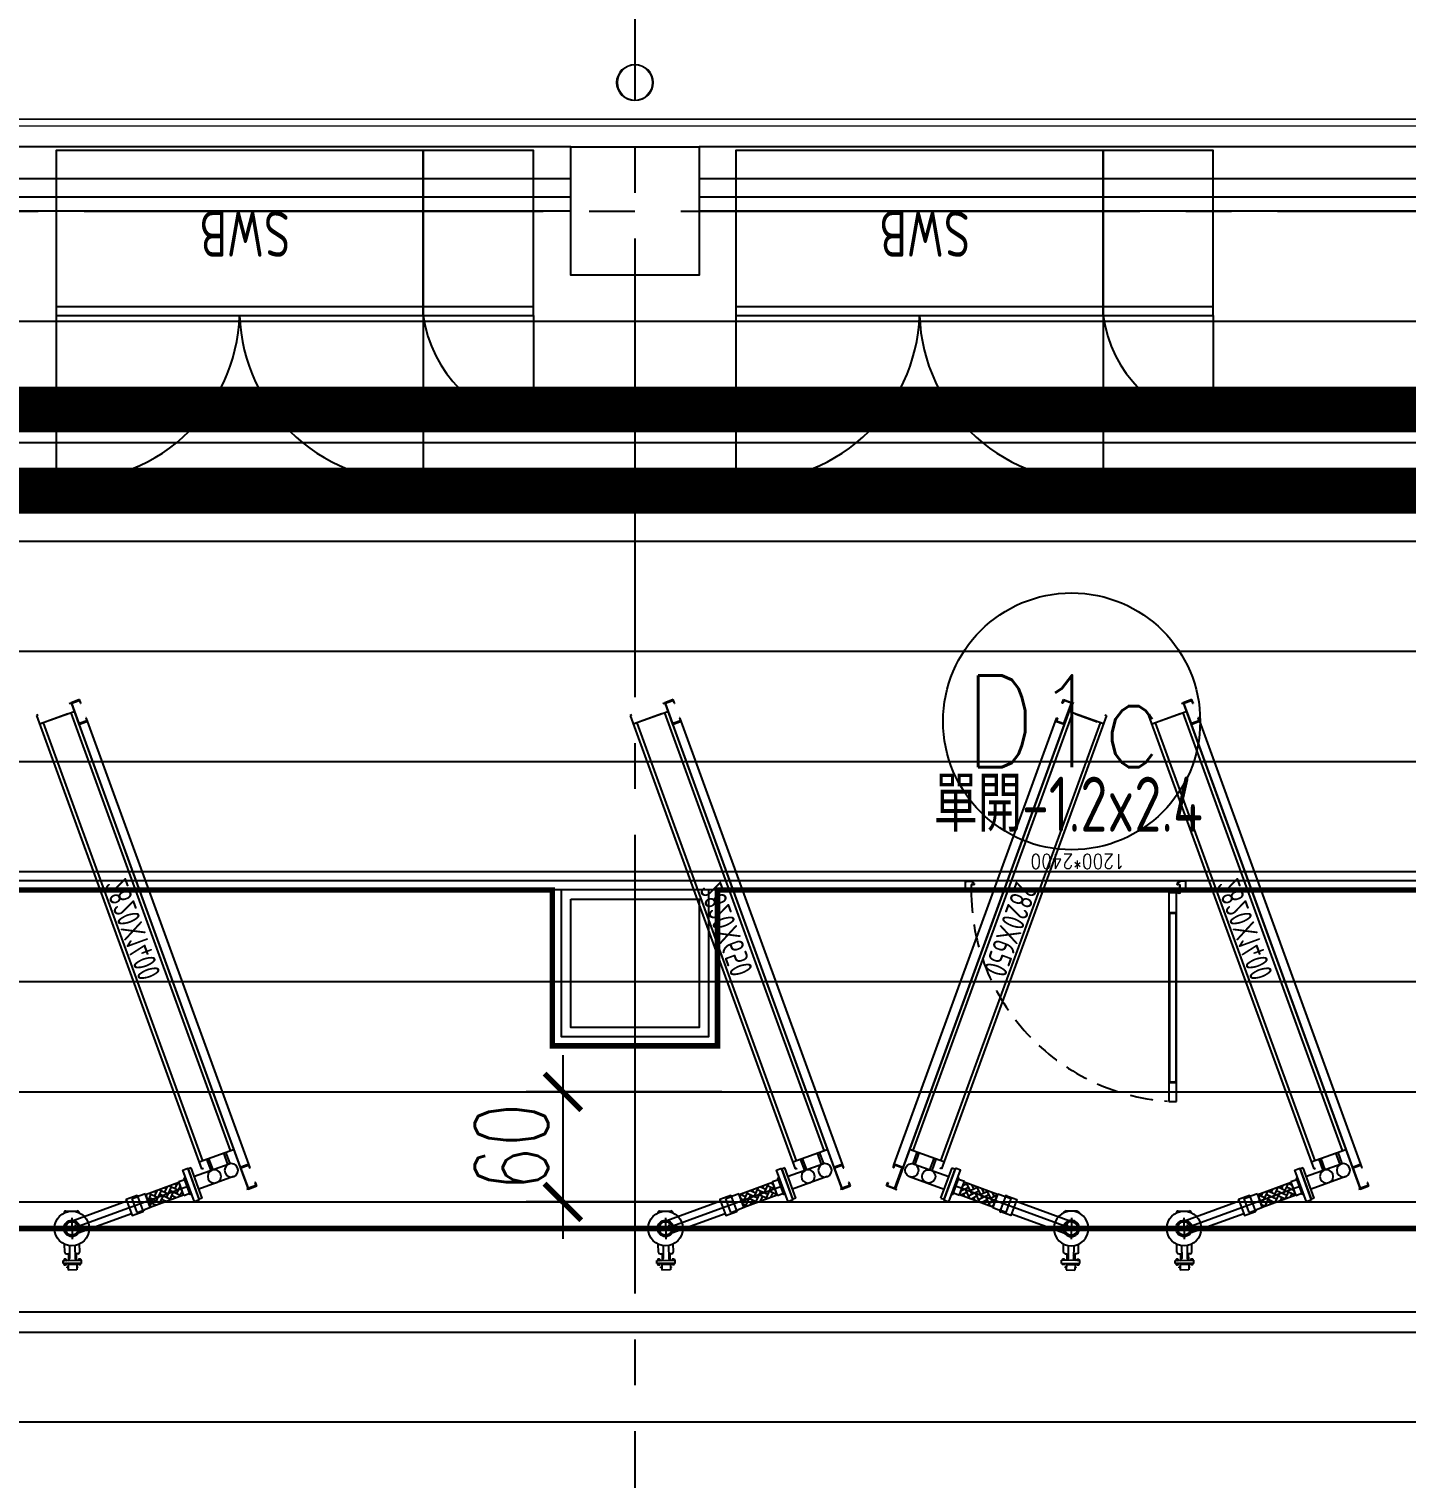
# Model space of a CAD drawing. Extents: x -18489 to 195597, y -1599 to 112111.
# Drawn here: x 3150 to 3900, y 8309 to 9099 of the extents above; entities that cross this region are included whole.
import ezdxf
from ezdxf.enums import TextEntityAlignment as Align

# ---------------------------------------------------------------- set-up
doc = ezdxf.new("R2010")
doc.units = 0
doc.header["$LTSCALE"] = 100
doc.linetypes.add('188K-SM-03-F10-ARCH-PA-Y2257103$0$AP5A-SM-03-F20-ARCH-PA-Y2230801+Y2230803$0$ALL-PA-TXT-Y2221201$0$DASHED', pattern=[19.05, 12.7, -6.35])
doc.linetypes.add('X-S-FAB-L10$0$COL-CEN-LIN', pattern=[3.25, 2.5, -0.25, 0.25, -0.25])
for name, color, linetype in [('188K-SM-03-F10-ARCH-PA-Y2257103$0$K-0-Door-TXT', 53, 'Continuous'), ('188K-SM-03-F10-ARCH-PA-Y2257103$0$K-AREA', 53, 'Continuous'), ('188K-SM-03-F10-ARCH-PA-Y2257103$0$K-Door', 53, 'Continuous'), ('188K-SM-03-F10-ARCH-PA-Y2257103$0$K-P1S-4.2-單抗', 53, 'Continuous'), ('188K-SM-03-F10-ARCH-PA-Y2257103$0$K-TXT', 53, 'Continuous'), ('188K-SM-03-F10-ARCH-PA-Y2257103$0$K-岩棉 2hr 7.5-非抗', 53, 'Continuous'), ('188K-SM-03-F10-ELEC-EQ-Y2257103$0$E-PANEL', 255, 'Continuous'), ('188K-SM-07-F10-MECH-CR PIPE-Y2257103$0$00_AC_CHS_12℃', 4, 'Continuous'), ('188K-SM-07-F10-MECH-CR PIPE-Y2257103$0$00_AC_CHS_20℃', 3, 'Continuous'), ('188K-SM-07-F10-MECH-CR PIPE-Y2257103$0$00_DCC', 7, 'Continuous'), ('188K-SM-07-F10-MECH-CR PIPE-Y2257103$0$00_閥站分組', 1, 'Continuous'), ('X-S-FAB-L10$0$0-DIM-INT', 8, 'Continuous'), ('X-S-FAB-L10$0$0-DIM-TXT', 8, 'Continuous'), ('X-S-FAB-L10$0$A-OBJE-MEP', 8, 'Continuous'), ('X-S-FAB-L10$0$A-WALL-EX', 8, 'Continuous'), ('X-S-FAB-L10$0$BLOCK', 8, 'Continuous'), ('X-S-FAB-L10$0$CCL', 8, 'X-S-FAB-L10$0$COL-CEN-LIN'), ('X-S-FAB-L10$0$COL-S', 8, 'Continuous'), ('X-S-FAB-L10$0$PEN4', 8, 'Continuous')]:
    doc.layers.add(name, color=color, linetype=linetype)
doc.styles.add('188K-SM-03-F10-ARCH-PA-Y2257103$0$AA-TXT', font='isocp.shx', dxfattribs={"width": 0.8, "bigfont": 'chineset.shx'})
doc.styles.add('188K-SM-03-F10-ARCH-PA-Y2257103$0$AP5A-SM-03-F20-ARCH-PA-Y2230801+Y2230803$0$ALL-PA-TXT-Y2221201$0$Standard', font='txt.shx', dxfattribs={"bigfont": 'chineset.shx'})
doc.styles.add('188K-SM-03-F10-ARCH-PA-Y2257103$0$Standard', font='txt.shx', dxfattribs={"bigfont": 'chineset.shx'})
doc.styles.add('188K-SM-03-F10-ELEC-EQ-Y2257103$0$X-F-L25-E-PDP-EQ-200K$0$AA-TXT', font='isocp.shx', dxfattribs={"bigfont": 'chineset.shx'})
doc.styles.add('188K-SM-07-F10-MECH-CR PIPE-Y2257103$0$XFM1Q20-200k$0$aa-txt', font='isocp.shx', dxfattribs={"bigfont": 'chineset.shx'})
doc.styles.add('X-S-FAB-L10$0$CHINA', font='simplex.shx', dxfattribs={"width": 0.75, "bigfont": 'chineset.shx'})
doc.styles.add('X-S-FAB-L10$0$DimStyUse', font='romans.shx', dxfattribs={"width": 0.7})
doc.styles.add('X-S-FAB-L10$0$Standard', font='', dxfattribs={"width": 0.8})
doc.styles.add('X-S-FAB-L10$0$TG_NOTE_TEXT', font='simplex.shx', dxfattribs={"width": 0.75, "bigfont": 'chineset.shx'})
doc.styles.get('X-S-FAB-L10$0$Standard').set_extended_font_data('Microsoft JhengHei')

# ---------------------------------------------------------------- blocks, each defined once
blk = doc.blocks.new('X-S-FAB-L10$0$FAB2-L05')
at = {"layer": 'X-S-FAB-L10$0$CCL'}
for p, q in [((-22680, 11005), (-22680, 0)), ((-26880, 9720), (1210, 9720))]:
    blk.add_line(p, q, dxfattribs=at)
at = {"layer": 'X-S-FAB-L10$0$COL-S'}
for points in [[(-22715, 9755), (-22645, 9755), (-22645, 9685), (-22715, 9685)], [(-22715, 9345), (-22645, 9345), (-22645, 9275), (-22715, 9275)]]:
    blk.add_lwpolyline(points, close=True, dxfattribs=at)
blk = doc.blocks.new('X-S-FAB-L10$0$_ArchTick')
at = {"color": 0, "linetype": 'ByBlock', "const_width": 0.15}
blk.add_lwpolyline([(-0.5, -0.5), (0.5, 0.5)], dxfattribs=at)
blk = doc.blocks.new('X-S-FAB-L10')
at = {"layer": 'X-S-FAB-L10$0$PEN4'}
h = blk.add_hatch(dxfattribs=at)
h.set_pattern_fill('LINE', color=256, scale=480)
h.set_pattern_definition([(0, (0, 0), (0, 60), [])])
h.paths.add_polyline_path([(1835, 9035), (1835, 8965), (1765, 8965), (1765, 8303), (1845, 8303), (1845, 6950), (2640, 7455.358), (2655.168, 7465), (2688.193, 7487.708), (4298.193, 8507.708), (5125, 9035), (4285, 9035), (3515, 9035), (3515, 8965), (3445, 8965), (3445, 9035), (2675, 9035), (2675, 8965), (2605, 8965), (2605, 9035)])
at = {"layer": 'DefPoints'}
blk.add_lwpolyline([(1835, 9035), (1835, 8965), (1765, 8965), (1765, 8303), (1845, 8303), (1845, 6950), (2640, 7455.358), (2655.168, 7465), (2688.193, 7487.708), (4298.193, 8507.708), (5125, 9035), (4285, 9035), (3515, 9035), (3515, 8965), (3445, 8965), (3445, 9035), (2675, 9035), (2675, 8965), (2605, 8965), (2605, 9035)], close=True, dxfattribs=at)
at = {"layer": 'X-S-FAB-L10$0$0-DIM-INT'}
for p, q in [((3440.731, 8539.928), (3440.731, 8439.925)), ((3527.269, 8519.928), (3420.731, 8519.928)), ((3532.746, 8459.925), (3420.731, 8459.925))]:
    blk.add_line(p, q, dxfattribs=at)
at = {"layer": 'X-S-FAB-L10$0$A-OBJE-MEP', "lineweight": 0, "flags": 128}
blk.add_lwpolyline([(3489.5, 9070, 1), (3470.5, 9070, 1)], format="xyb", close=True, dxfattribs=at)
at = {"layer": 'X-S-FAB-L10$0$A-OBJE-MEP', "lineweight": 0}
blk.add_circle((3480, 9070), 10, dxfattribs=at)
at = {"layer": 'X-S-FAB-L10$0$A-WALL-EX', "lineweight": 0}
blk.add_line((1800, 9046.5), (6815, 9046.5), dxfattribs=at)
at = {"layer": 'X-S-FAB-L10$0$A-WALL-EX', "lineweight": 0, "flags": 128}
for points in [[(6815, 9050), (1800, 9050)], [(1800, 9050), (6815, 9050)], [(1800, 9050), (6815, 9050)], [(1800, 9050), (6815, 9050)], [(1800, 9050), (6815, 9050)], [(1800, 9050), (6815, 9050)], [(1800, 9050), (6815, 9050)], [(1800, 9050), (6815, 9050)], [(1796.5, 9035), (6815, 9035)]]:
    blk.add_lwpolyline(points, dxfattribs=at)
at = {"layer": 'X-S-FAB-L10$0$COL-S'}
for p, q in [((3445, 9035), (3515, 9035)), ((3445, 8965), (3445, 9035)), ((3515, 9035), (3515, 8965)), ((3515, 8965), (3445, 8965)), ((3445, 8625), (3515, 8625)), ((3445, 8555), (3445, 8625)), ((3515, 8625), (3515, 8555)), ((3515, 8555), (3445, 8555))]:
    blk.add_line(p, q, dxfattribs=at)
at = {"layer": 'X-S-FAB-L10$0$0-DIM-INT', "xscale": 20, "yscale": 20, "zscale": 20}
for p, rotation in [((3440.731, 8519.928), 90), ((3440.731, 8459.925), 270)]:
    blk.add_blockref('X-S-FAB-L10$0$_ArchTick', p, dxfattribs=dict(at, rotation=rotation))
at = {"layer": 'X-S-FAB-L10$0$BLOCK'}
blk.add_blockref('X-S-FAB-L10$0$FAB2-L05', (26160, -720), dxfattribs=at)
at = {"style": 'X-S-FAB-L10$0$TG_NOTE_TEXT', "width": 0.5, "flags": 1}
for p in [(7463.301, 9020), (18268.251, 8649), (11197.77, 4800.167), (16485.801, 4800.167), (25420.27, 2635), (13360, 320.001, 0), (7463.301, -33.333)]:
    blk.add_attdef('WH', text='', height=20, dxfattribs=at).set_placement(p, align=Align.BOTTOM_LEFT)
at = {"width": 0.5}
for style, p in [('X-S-FAB-L10$0$TG_NOTE_TEXT', (7585, 9020)), ('X-S-FAB-L10$0$TG_NOTE_TEXT', (18389.95, 8649)), ('X-S-FAB-L10$0$TG_NOTE_TEXT', (11117.5, 4813.5)), ('X-S-FAB-L10$0$TG_NOTE_TEXT', (16607.5, 4813.5)), ('X-S-FAB-L10$0$TG_NOTE_TEXT', (25350, 2635)), ('X-S-FAB-L10$0$Standard', (13129.375, 325.001, 0)), ('X-S-FAB-L10$0$TG_NOTE_TEXT', (7585, -20))]:
    blk.add_attdef('DESC', text='', height=10, dxfattribs=dict(at, style=style)).set_placement(p, align=Align.BOTTOM_LEFT)
for tag, style, p in [('TYPE', 'X-S-FAB-L10$0$TG_NOTE_TEXT', (7619.286, 9020)), ('NO', 'X-S-FAB-L10$0$TG_NOTE_TEXT', (7650.095, 9020)), ('TYPE', 'X-S-FAB-L10$0$TG_NOTE_TEXT', (18424.236, 8649)), ('NO', 'X-S-FAB-L10$0$TG_NOTE_TEXT', (18455.045, 8649)), ('NO', 'X-S-FAB-L10$0$TG_NOTE_TEXT', (11088.595, 4813.5)), ('TYPE', 'X-S-FAB-L10$0$TG_NOTE_TEXT', (11151.786, 4813.5)), ('TYPE', 'X-S-FAB-L10$0$TG_NOTE_TEXT', (16641.786, 4813.5)), ('NO', 'X-S-FAB-L10$0$TG_NOTE_TEXT', (16672.595, 4813.5)), ('NO', 'X-S-FAB-L10$0$TG_NOTE_TEXT', (25313, 2635)), ('TYPE', 'X-S-FAB-L10$0$TG_NOTE_TEXT', (25350, 2635)), ('NO', 'X-S-FAB-L10$0$Standard', (13100, 320.001, 0)), ('TYPE', 'X-S-FAB-L10$0$Standard', (13129.375, 320.001, 0)), ('TYPE', 'X-S-FAB-L10$0$TG_NOTE_TEXT', (7619.286, -20)), ('NO', 'X-S-FAB-L10$0$TG_NOTE_TEXT', (7650.095, -20))]:
    blk.add_attdef(tag, text='', height=10, dxfattribs=dict(at, style=style)).set_placement(p, align=Align.BOTTOM_RIGHT)
at = {"style": 'X-S-FAB-L10$0$TG_NOTE_TEXT', "width": 0.5, "flags": 1}
for rotation, p in [(180, (43, 7480)), (180, (943, 7480)), (90, (24310, 3717.77)), (270, (17080, 1711.699))]:
    blk.add_attdef('WH', text='', height=20, rotation=rotation, dxfattribs=at).set_placement(p, align=Align.BOTTOM_LEFT)
at = {"width": 0.5}
for rotation, style, p in [(180, 'X-S-FAB-L10$0$Standard', (317.625, 7480)), (180, 'X-S-FAB-L10$0$Standard', (1217.625, 7480)), (90, 'X-S-FAB-L10$0$TG_NOTE_TEXT', (24310, 3647.5)), (270, 'X-S-FAB-L10$0$TG_NOTE_TEXT', (17080, 1605))]:
    blk.add_attdef('DESC', text='', height=10, rotation=rotation, dxfattribs=dict(at, style=style)).set_placement(p, align=Align.BOTTOM_LEFT)
for tag, rotation, style, p in [('TYPE', 180, 'X-S-FAB-L10$0$Standard', (317.625, 7480)), ('NO', 180, 'X-S-FAB-L10$0$Standard', (347, 7480)), ('TYPE', 180, 'X-S-FAB-L10$0$Standard', (1217.625, 7480)), ('NO', 180, 'X-S-FAB-L10$0$Standard', (1247, 7480)), ('TYPE', 90, 'X-S-FAB-L10$0$TG_NOTE_TEXT', (24310, 3647.5)), ('NO', 90, 'X-S-FAB-L10$0$TG_NOTE_TEXT', (24310, 3610.5)), ('TYPE', 270, 'X-S-FAB-L10$0$TG_NOTE_TEXT', (17080, 1605)), ('NO', 270, 'X-S-FAB-L10$0$TG_NOTE_TEXT', (17080, 1573))]:
    blk.add_attdef(tag, text='', height=10, rotation=rotation, dxfattribs=dict(at, style=style)).set_placement(p, align=Align.BOTTOM_RIGHT)
at = {"layer": 'X-S-FAB-L10$0$0-DIM-INT', "insert": (3412.731, 8489.926), "char_height": 40, "attachment_point": 5, "rotation": 90, "style": 'X-S-FAB-L10$0$DimStyUse'}
blk.add_mtext('\\A1;60', dxfattribs=at)
at = {"layer": 'X-S-FAB-L10$0$0-DIM-TXT', "style": 'X-S-FAB-L10$0$CHINA', "width": 0.75}
for p in [(667.414, 7855.1, -2689.4), (22627.353, 6728.814), (25644.722, 6728.814), (24778.787, 5569.051), (1118.252, 4980), (417.801, 4594.623), (23874.84, 4355), (22927.43, 4330.122), (23749.869, 3901.367), (417.801, 3765.236), (1118.252, 3730), (417.801, 3115.79), (536.882, 2227.832), (16908.994, 1782.652), (888.445, 880.466), (16977.43, 750), (18878.841, 750), (25641.221, 553.233), (21364.03, 526.894)]:
    blk.add_attdef('HIG', text='', height=80, dxfattribs=at).set_placement(p, align=Align.MIDDLE_LEFT)
blk = doc.blocks.new('188K-SM-03-F10-ELEC-EQ-Y2257103$0$E-SWB')
at = {"color": 140}
for p, q in [((60, 90), (60, 180)), ((260, 90), (260, 180)), ((0, 90), (0, 150)), ((60, 85), (0, 85)), ((260, 85), (60, 85))]:
    blk.add_line(p, q, dxfattribs=at)
for points in [[(60, 90), (0, 90), (0, 0), (60, 0)], [(260, 90), (60, 90), (60, 0), (260, 0)]]:
    blk.add_lwpolyline(points, close=True, dxfattribs=at)
for centre, radius, start, end in [((66.67, 86.85), 93.39, 1.93207, 94.0935), ((253.33, 86.85), 93.39, 85.9065, 178.06793), ((-9.61, 80.39), 70.27, 7.8575, 82.1425)]:
    blk.add_arc(centre, radius, start, end, dxfattribs=at)
at = {"color": 140, "style": '188K-SM-03-F10-ELEC-EQ-Y2257103$0$X-F-L25-E-PDP-EQ-200K$0$AA-TXT', "width": 0.8}
blk.add_text('SWB', height=25, dxfattribs=at).set_placement((157.41, 45.44), align=Align.MIDDLE_CENTER)
blk = doc.blocks.new('188K-SM-03-F10-ELEC-EQ-Y2257103')
at = {"layer": '188K-SM-03-F10-ELEC-EQ-Y2257103$0$E-PANEL', "rotation": 180}
for p in [(3424.66, 9033), (3795, 9033)]:
    blk.add_blockref('188K-SM-03-F10-ELEC-EQ-Y2257103$0$E-SWB', p, dxfattribs=at)
blk = doc.blocks.new('188K-SM-07-F10-MECH-CR PIPE-Y2257103$0$XFM1P20-200k$0$005')
at = {"layer": '188K-SM-07-F10-MECH-CR PIPE-Y2257103$0$00_DCC'}
h = blk.add_hatch(dxfattribs=at)
h.set_pattern_fill('AR-HBONE', color=60, scale=0.430893, angle=360, style=0)
h.set_pattern_definition([(135, (-2258.2576, -4619.8331), (-8e-16, 2.4374981), [5.1707143, -1.7235714]), (45, (-2259.4764, -4618.6144), (-8e-16, 2.4374981), [5.1707143, -1.7235714])])
h.paths.add_polyline_path([(21.88125, -3.01625), (21.88125, 3.01625), (5.88125, 3.01625), (5.88125, -3.01625)])
edge = h.paths.add_edge_path(flags=17)
edge.add_line((21.88125, 3.01625), (21.88125, -3.01625))
at = {"layer": '188K-SM-07-F10-MECH-CR PIPE-Y2257103$0$00_DCC', "color": 60}
for p, q in [((5.88125, 3.31625), (3, 3.31625)), ((5.88125, 3.31625), (5.88125, -3.31625)), ((21.88125, 3.01625), (5.88125, 3.01625)), ((5.88125, 3.01625), (5.88125, -3.01625)), ((21.88125, 3.31625), (24.7625, 3.31625)), ((21.88125, 3.31625), (21.88125, -3.31625)), ((21.88125, 3.01625), (21.88125, -3.01625)), ((21.88125, -3.01625), (21.88125, 3.01625)), ((28.2625, 3.31625), (24.7625, 3.31625)), ((28.2625, 3.31625), (28.2625, -3.31625)), ((5.88125, -3.31625), (3, -3.31625)), ((21.88125, -3.01625), (5.88125, -3.01625)), ((21.88125, -3.31625), (28.2625, -3.31625)), ((28.2625, -3.31625), (25.38125, -3.31625))]:
    blk.add_line(p, q, dxfattribs=at)
for points in [[(0, -7.6), (0, 7.6), (2.38125, 7.6), (2.38125, -7.6), (0, -7.6)], [(2.38125, 3.8975), (3, 3.8975), (3, -3.8975), (2.38125, -3.8975)]]:
    blk.add_lwpolyline(points, dxfattribs=at)
blk = doc.blocks.new('188K-SM-07-F10-MECH-CR PIPE-Y2257103$0$DCC_配管')
at = {"layer": '188K-SM-07-F10-MECH-CR PIPE-Y2257103$0$00_DCC', "color": 60}
for p, q in [((-64.6, 32.32, 0), (-64.61, 32.32, 0)), ((-63.2, 32.48, 0), (-58.33, 28.64, 0)), ((-71.24, 26.73, 0), (-62.06, 19.48, 0)), ((-63.02, 27.7, 0), (-70.28, 18.51, 0)), ((-33.99, 15.66), (-65.45, 26.55, 0)), ((-58.16, 27.23, 0), (-58.16, 27.23, 0)), ((-73.6, 16.72, 0), (-78, 11.14, 0)), ((-77.84, 15.55, 0), (-75.14, 18.98, 0)), ((-36.38, 8.77), (-67.65, 19.59, 0)), ((-66.65, 23.11, 0), (-3.17, 1.1)), ((-80.7, 9.11, 0), (-82.52, 6.8, 0)), ((-82.43, 11.23, 0), (-81.37, 12.58, 0)), ((-74.54, 5, 0), (-82.43, 11.23, 0)), ((-82.36, 10.51, 0), (-82.1, 10.83, 0)), ((-81.66, 9.81, 0), (-82.32, 10.34, 0)), ((-82.19, 8.1, 0), (-81.89, 8.5, 0)), ((-81.76, 7.76, 0), (-82.19, 8.1, 0)), ((-82.14, 10.34, 0), (-81.89, 10.66, 0)), ((-81.45, 8.15, 0), (-81.89, 8.5, 0)), ((-81.7, 9.99, 0), (-81.45, 10.31, 0)), ((-81.48, 9.82, 0), (-81.23, 10.13, 0)), ((-81.37, 12.58, 0), (-73.47, 6.34, 0)), ((-80.65, 12.67, 0), (-80.9, 12.35, 0)), ((-77, 6.19, 0), (-80.7, 9.11, 0)), ((-80.43, 12.5, 0), (-80.68, 12.18, 0)), ((-79.81, 12.15, 0), (-80.47, 12.67, 0)), ((-79.99, 12.15, 0), (-80.24, 11.83, 0)), ((-79.77, 11.98, 0), (-80.02, 11.66, 0)), ((-79.35, 8.8, 0), (-79.72, 8.34, 0)), ((-76.96, 13.5, 0), (-79.06, 10.84, 0)), ((-77.68, 14.15, 0), (-77.2, 13.77, 0)), ((-73.6, 10.85, 0), (-75.7, 8.18, 0)), ((-71.25, 14.87, 0), (-75.63, 9.32, 0)), ((-72.8, 10.3, 0), (-73.28, 10.68, 0)), ((-71.4, 10.47, 0), (-68.69, 13.89, 0)), ((-78.82, 3.89, 0), (-82.52, 6.8, 0)), ((-77, 6.19, 0), (-78.82, 3.89, 0)), ((-78.07, 4.85, 0), (-77.63, 4.5, 0)), ((-77.61, 7.43, 0), (-77.98, 6.96, 0)), ((-77.76, 5.24, 0), (-77.32, 4.89, 0)), ((-77.63, 4.5, 0), (-77.32, 4.89, 0)), ((-76.13, 5.6, 0), (-75.88, 5.92, 0)), ((-76.09, 5.42, 0), (-75.43, 4.9, 0)), ((-75.91, 5.42, 0), (-75.66, 5.74, 0)), ((-75.47, 5.08, 0), (-75.22, 5.4, 0)), ((-75.25, 4.9, 0), (-75, 5.22, 0)), ((-74.43, 7.76, 0), (-74.68, 7.44, 0)), ((-74.54, 5, 0), (-73.47, 6.34, 0)), ((-74.21, 7.58, 0), (-74.46, 7.26, 0)), ((-74.25, 7.76, 0), (-73.59, 7.24, 0)), ((-73.77, 7.24, 0), (-74.02, 6.92, 0)), ((-73.55, 7.06, 0), (-73.8, 6.74, 0)), ((1.2, 3.45), (-1.2, -3.45))]:
    blk.add_line(p, q, dxfattribs=at)
at = {"layer": '188K-SM-07-F10-MECH-CR PIPE-Y2257103$0$00_DCC', "color": 60, "elevation": 0}
for points in [[(-27.62, 14.58), (-33.64, 16.67), (-36.73, 7.76), (-30.71, 5.67)], [(-28.33, 14.83), (-27.62, 14.58), (-30.71, 5.67), (-31.42, 5.91)]]:
    blk.add_lwpolyline(points, dxfattribs=at)
at = {"layer": '188K-SM-07-F10-MECH-CR PIPE-Y2257103$0$00_DCC', "color": 60}
for centre, radius in [((-66.65, 23.1, 0), 9.44), ((-66.65, 23.11, 0), 4.44), ((-66.65, 23.11, 0), 3.65)]:
    blk.add_circle(centre, radius, dxfattribs=at)
for centre, radius, start, end in [((-63.82, 31.7, 0), 1, 51.70966, 141.70966), ((-65.31, 24.87, 0), 2.22, 232.78899, 50.63033), ((-58.95, 27.85, 0), 1, 321.70966, 51.70966), ((-82.23, 10.45, 0), 0.143, 154.39004, 309.02928), ((-82.23, 10.89, 0), 0.143, 334.39004, 51.70966), ((-81.73, 10.39, 0), 0.406, 188.10684, 275.31248), ((-82.01, 10.72, 0), 0.143, 334.39004, 129.02928), ((-81.85, 10.25, 0), 0.406, 8.10684, 95.31248), ((-81.57, 9.93, 0), 0.143, 154.39004, 309.02928), ((-81.36, 10.2, 0), 0.143, 334.39004, 129.02928), ((-81.14, 10.02, 0), 0.143, 51.70966, 129.02928), ((-80.99, 12.46, 0), 0.143, 231.70966, 309.02928), ((-80.77, 12.29, 0), 0.143, 154.39004, 309.02928), ((-80.28, 12.23, 0), 0.406, 188.10684, 275.31248), ((-80.56, 12.56, 0), 0.143, 334.39004, 129.02928), ((-80.39, 12.09, 0), 0.406, 8.10684, 95.31248), ((-80.11, 11.77, 0), 0.143, 154.39004, 309.02928), ((-79.89, 11.59, 0), 0.143, 154.39004, 231.70966), ((-79.9, 12.04, 0), 0.143, 334.39004, 129.02928), ((-78.76, 11.79, 0), 1, 231.70966, 321.70966), ((-77.06, 14.93, 0), 1, 141.70966, 231.70966), ((-77.82, 12.98, 0), 1, 321.70966, 51.70966), ((-74.84, 8.7, 0), 1, 141.70966, 231.70966), ((-73.9, 9.89, 0), 1, 51.70966, 141.70966), ((-72.18, 11.09, 0), 1, 231.70966, 321.70966), ((-76, 5.54, 0), 0.143, 154.39004, 309.02928), ((-76.01, 5.98, 0), 0.143, 334.39004, 51.70966), ((-75.51, 5.48, 0), 0.406, 188.10684, 275.31248), ((-75.79, 5.8, 0), 0.143, 334.39004, 129.02928), ((-75.62, 5.34, 0), 0.406, 8.10684, 95.31248), ((-75.35, 5.01, 0), 0.143, 154.39004, 309.02928), ((-75.13, 5.28, 0), 0.143, 334.39004, 129.02928), ((-74.91, 5.11, 0), 0.143, 51.70966, 129.02928), ((-74.77, 7.55, 0), 0.143, 231.70966, 309.02928), ((-74.55, 7.38, 0), 0.143, 154.39004, 309.02928), ((-74.06, 7.32, 0), 0.406, 188.10684, 275.31248), ((-74.34, 7.65, 0), 0.143, 334.39004, 129.02928), ((-74.17, 7.18, 0), 0.406, 8.10684, 95.31248), ((-73.89, 6.86, 0), 0.143, 154.39004, 309.02928), ((-73.67, 6.68, 0), 0.143, 154.39004, 231.70966), ((-73.68, 7.12, 0), 0.143, 334.39004, 129.02928)]:
    blk.add_arc(centre, radius, start, end, dxfattribs=at)
at = {"layer": '188K-SM-07-F10-MECH-CR PIPE-Y2257103$0$00_DCC', "color": 60, "xscale": 1.210111893907765, "yscale": 1.210111893907765, "zscale": 1.210111893907765, "rotation": 160.8548292855056}
blk.add_blockref('188K-SM-07-F10-MECH-CR PIPE-Y2257103$0$XFM1P20-200k$0$005', (0, 0), dxfattribs=at)
blk = doc.blocks.new('188K-SM-07-F10-MECH-CR PIPE-Y2257103$0$DCC-2_2.82x1.4')
at = {"layer": '188K-SM-07-F10-MECH-CR PIPE-Y2257103$0$00_DCC', "color": 4}
for p, q in [((278.05, 32.11), (260.55, 32.11)), ((260.55, 30.31), (260.55, 32.11)), ((278.05, 30.31), (278.05, 32.11)), ((0, 25.01), (263, 25.11)), ((0, 24.01), (0, 25.01)), ((5, 25.01), (5, 5.01)), ((5, 25.01), (5, 5.01)), ((259, 25.11), (259, 5.11)), ((278.05, 30.31), (260.55, 30.31)), ((263, 25.11), (263, 24.11)), ((265.65, 10.21), (265.65, 30.31)), ((272.95, 10.21), (272.95, 30.31)), ((5, 23.01), (259, 23.11)), ((5, 8.61), (5, 21.41)), ((265.65, 20.61), (259, 20.61)), ((265.65, 19.41), (259, 19.41)), ((265.65, 10.81), (259, 10.81)), ((265.65, 9.61), (259, 9.61)), ((0, 6.01), (0, 5.01)), ((5, 7.01), (259, 7.11))]:
    blk.add_line(p, q, dxfattribs=at)
at = {"layer": '188K-SM-07-F10-MECH-CR PIPE-Y2257103$0$00_DCC', "color": 24}
for p, q in [((0, 5.01), (282, 5.11)), ((282, 5.11), (282, 6.11))]:
    blk.add_line(p, q, dxfattribs=at)
at = {"layer": '188K-SM-07-F10-MECH-CR PIPE-Y2257103$0$00_DCC'}
for p, q in [((0, 0), (0, 5)), ((0, 5), (12.5, 5)), ((2, 0), (0, 0)), ((12.18, 4.68), (0.32, 4.68)), ((0.32, 4.68), (0.32, 0.32)), ((0.32, 0.32), (2, 0.32)), ((2, 0.32), (2, 0)), ((10.5, 0), (10.5, 0.32)), ((10.5, 0.32), (12.18, 0.32)), ((12.5, 0), (10.5, 0)), ((12.18, 0.32), (12.18, 4.68)), ((12.5, 5), (12.5, 0)), ((12.5, -0.05), (12.5, 4.95)), ((269.5, 5.11), (269.5, 0.11)), ((269.5, 0.11), (269.5, 5.11)), ((269.5, 5.11), (282, 5.11)), ((271.5, 0.11), (269.5, 0.11)), ((281.68, 4.79), (269.82, 4.79)), ((269.82, 4.79), (269.82, 0.43)), ((269.82, 0.43), (271.5, 0.43)), ((271.5, 0.43), (271.5, 0.11)), ((280, 0.11), (280, 0.43)), ((280, 0.43), (281.68, 0.43)), ((282, 0.11), (280, 0.11)), ((281.68, 0.43), (281.68, 4.79)), ((282, 5.11), (282, 0.11))]:
    blk.add_line(p, q, dxfattribs=at)
at = {"layer": '188K-SM-07-F10-MECH-CR PIPE-Y2257103$0$00_DCC', "color": 3}
for p, q in [((12.5, 4.95), (269.5, 5.11)), ((269.5, 0.11), (12.5, -0.05))]:
    blk.add_line(p, q, dxfattribs=at)
at = {"layer": '188K-SM-07-F10-MECH-CR PIPE-Y2257103$0$00_DCC'}
blk.add_lwpolyline([(2, -0.16), (2, 0)], dxfattribs=at)
at = {"layer": '188K-SM-07-F10-MECH-CR PIPE-Y2257103$0$00_DCC', "color": 4}
for centre in [(269.3, 20.01), (269.3, 10.21)]:
    blk.add_circle(centre, 3.65, dxfattribs=at)
at = {"layer": '188K-SM-07-F10-MECH-CR PIPE-Y2257103$0$00_DCC', "xscale": -1, "rotation": 70.85482928510031}
blk.add_blockref('188K-SM-07-F10-MECH-CR PIPE-Y2257103$0$DCC_配管', (269.3, 32.11), dxfattribs=at)
at = {"layer": '188K-SM-07-F10-MECH-CR PIPE-Y2257103$0$00_DCC', "color": 4, "style": '188K-SM-07-F10-MECH-CR PIPE-Y2257103$0$XFM1Q20-200k$0$aa-txt', "width": 0.8}
blk.add_text('2820X1400', height=12.5, rotation=360, dxfattribs=at).set_placement((127.55, 15.83), align=Align.MIDDLE)
blk = doc.blocks.new('188K-SM-07-F10-MECH-CR PIPE-Y2257103$0$DCC-3_2.82x0.65')
at = {"layer": '188K-SM-07-F10-MECH-CR PIPE-Y2257103$0$00_DCC'}
for p, q in [((-0.68, -1.88), (0, 0)), ((0, 0), (4.7, -1.71)), ((-0.38, -1.99), (-0.68, -1.88)), ((0.19, -0.41), (-0.38, -1.99)), ((4.29, -1.9), (0.19, -0.41)), ((0.23, -13.05), (4.29, -1.9)), ((4.7, -1.71), (0.42, -13.46)), ((-4.32, -11.73), (0.37, -13.44)), ((-4.28, -11.75), (-3.59, -9.87)), ((0.42, -13.46), (-4.28, -11.75)), ((-3.29, -9.98), (-3.87, -11.55)), ((-3.87, -11.55), (0.23, -13.05)), ((-3.59, -9.87), (-3.29, -9.98)), ((-92.85, -255.13), (-92.17, -253.25)), ((-92.55, -255.24), (-92.85, -255.13)), ((-91.98, -253.66), (-92.55, -255.24)), ((-87.47, -254.96), (-92.17, -253.25)), ((-92.17, -253.25), (-87.47, -254.96)), ((-87.88, -255.15), (-91.98, -253.66)), ((-91.94, -266.3), (-87.88, -255.15)), ((-87.47, -254.96), (-91.75, -266.71)), ((-96.44, -265), (-95.76, -263.12)), ((-91.75, -266.71), (-96.44, -265)), ((-95.46, -263.23), (-96.03, -264.8)), ((-96.03, -264.8), (-91.94, -266.3)), ((-95.76, -263.12), (-95.46, -263.23))]:
    blk.add_line(p, q, dxfattribs=at)
at = {"layer": '188K-SM-07-F10-MECH-CR PIPE-Y2257103$0$00_DCC', "color": 24}
for p, q in [((4.71, -1.71), (-91.75, -266.71)), ((-91.75, -266.71), (-90.81, -267.05))]:
    blk.add_line(p, q, dxfattribs=at)
at = {"layer": '188K-SM-07-F10-MECH-CR PIPE-Y2257103$0$00_DCC', "color": 40}
for p, q in [((4.88, -7.1), (-81.99, -245.78)), ((21.79, -13.26), (3, -6.41)), ((21.79, -13.26), (3, -6.41)), ((5.65, -2.06), (4.71, -1.71)), ((6.38, -7.65), (18.4, -12.03)), ((19.91, -12.57), (-66.96, -251.26)), ((23.5, -8.56), (-66.45, -255.7)), ((22.56, -8.22), (23.5, -8.56)), ((-65.08, -251.94), (-83.87, -245.1)), ((-81.92, -252.88), (-79.64, -246.64)), ((-80.79, -253.3), (-78.52, -247.05)), ((-72.71, -256.24), (-70.43, -249.99)), ((-71.58, -256.65), (-69.31, -250.4)), ((-83.85, -259.95), (-64.97, -266.83)), ((-81.36, -253.09), (-62.47, -259.97)), ((-66.45, -255.7), (-67.39, -255.36)), ((-66.72, -271.62), (-60.72, -255.18)), ((-65.02, -272.24), (-59.03, -255.8)), ((-60.72, -255.18), (-59.03, -255.8)), ((-66.72, -271.62), (-65.02, -272.24))]:
    blk.add_line(p, q, dxfattribs=at)
at = {"layer": '188K-SM-07-F10-MECH-CR PIPE-Y2257103$0$00_DCC', "color": 3}
for p, q in [((-92.17, -253.25), (-4.32, -11.73)), ((0.37, -13.44), (-87.47, -254.96))]:
    blk.add_line(p, q, dxfattribs=at)
at = {"layer": '188K-SM-07-F10-MECH-CR PIPE-Y2257103$0$00_DCC'}
blk.add_lwpolyline([(-0.83, -1.82), (-0.68, -1.88)], dxfattribs=at)
at = {"layer": '188K-SM-07-F10-MECH-CR PIPE-Y2257103$0$00_DCC', "color": 40}
for centre in [(-82.61, -256.52), (-73.4, -259.87)]:
    blk.add_circle(centre, 3.65, dxfattribs=at)
at = {"layer": '188K-SM-07-F10-MECH-CR PIPE-Y2257103$0$00_DCC', "xscale": -1, "rotation": 320.8337698537623}
blk.add_blockref('188K-SM-07-F10-MECH-CR PIPE-Y2257103$0$DCC_配管', (-62.03, -264.02), dxfattribs=at)
at = {"layer": '188K-SM-07-F10-MECH-CR PIPE-Y2257103$0$00_DCC', "color": 40, "style": '188K-SM-07-F10-MECH-CR PIPE-Y2257103$0$XFM1Q20-200k$0$aa-txt', "width": 0.8}
blk.add_text('2820X650', height=12.5, rotation=249.97894, dxfattribs=at).set_placement((-28.8, -125.26), align=Align.MIDDLE)
blk = doc.blocks.new('188K-SM-07-F10-MECH-CR PIPE-Y2257103')
at = {"layer": '188K-SM-07-F10-MECH-CR PIPE-Y2257103$0$00_AC_CHS_12℃', "ltscale": 1000, "const_width": 25}
blk.add_lwpolyline([(1851.868, 8891.806), (17554.694, 8891.806), (17554.694, 8533.781), (18869.339, 8533.781), (18869.339, 8210.953), (19145.512, 8210.953), (19145.512, 7193.101), (21593.159, 7193.101), (21593.159, 6074.065)], dxfattribs=at)
at = {"layer": '188K-SM-07-F10-MECH-CR PIPE-Y2257103$0$00_AC_CHS_20℃', "ltscale": 1000, "const_width": 25}
blk.add_lwpolyline([(1851.868, 8847.601), (17514.253, 8847.601), (17514.253, 8489.576), (18832.722, 8489.576), (18832.722, 8166.748), (19093.353, 8166.748), (19093.353, 7148.896), (21554.57, 7148.896), (21554.57, 6074.065)], dxfattribs=at)
at = {"layer": '188K-SM-07-F10-MECH-CR PIPE-Y2257103$0$00_AC_CHS_20℃', "ltscale": 1000, "const_width": 3, "elevation": 0}
blk.add_lwpolyline([(2792.905, 8445.478), (4169.55, 8445.478), (4169.55, 8845.823)], dxfattribs=at)
at = {"layer": '188K-SM-07-F10-MECH-CR PIPE-Y2257103$0$00_閥站分組', "ltscale": 1000}
blk.add_lwpolyline([(2719.03, 8873.925), (4300.978, 8873.925), (4300.978, 8388.772), (2719.03, 8388.772)], close=True, dxfattribs=at)
at = {"layer": '188K-SM-07-F10-MECH-CR PIPE-Y2257103$0$00_DCC', "xscale": -1, "rotation": 110.021059431338}
for p in [(3177.521, 8733.694), (3783.315, 8733.694)]:
    blk.add_blockref('188K-SM-07-F10-MECH-CR PIPE-Y2257103$0$DCC-2_2.82x1.4', p, dxfattribs=at)
at = {"layer": '188K-SM-07-F10-MECH-CR PIPE-Y2257103$0$00_DCC', "xscale": -1}
blk.add_blockref('188K-SM-07-F10-MECH-CR PIPE-Y2257103$0$DCC-3_2.82x0.65', (3500.899, 8733.694), dxfattribs=at)
at = {"layer": '188K-SM-07-F10-MECH-CR PIPE-Y2257103$0$00_DCC'}
blk.add_blockref('188K-SM-07-F10-MECH-CR PIPE-Y2257103$0$DCC-3_2.82x0.65', (3713.418, 8733.694), dxfattribs=at)
blk = doc.blocks.new('188K-SM-03-F10-ARCH-PA-Y2257103$0$單開庫板門-1200x2400)圓型拉環鎖+輔助鎖)')
at = {"ltscale": 0.1}
for p, q in [((26008.65, -11403.59), (26004.47, -11403.59)), ((26004.47, -11403.59), (26004.47, -11414.12)), ((26008.65, -11414.12), (26008.65, -11403.59)), ((26004.47, -11414.12), (26008.65, -11414.12)), ((26004.54, -11414.05), (26004.54, -11415.33)), ((26004.54, -11415.35), (26004.62, -11415.47)), ((26008.55, -11414.02), (26004.57, -11414.02)), ((26004.64, -11414.34), (26004.64, -11414.18)), ((26004.64, -11415.25), (26004.64, -11414.51)), ((26004.67, -11414.15), (26006.53, -11414.15)), ((26005.13, -11414.37), (26004.67, -11414.37)), ((26004.67, -11414.48), (26005.13, -11414.48)), ((26004.68, -11506.01), (26004.68, -11414.48)), ((26004.68, -11414.48), (26004.74, -11414.48)), ((26004.68, -11415.45), (26004.68, -11415.29)), ((26004.74, -11414.48), (26004.74, -11506.01)), ((26005.16, -11414.45), (26005.16, -11414.41)), ((26006.53, -11414.15), (26006.56, -11414.11)), ((26006.56, -11414.11), (26006.59, -11414.15)), ((26006.59, -11414.15), (26008.45, -11414.15)), ((26007.96, -11414.41), (26007.96, -11414.45)), ((26008.45, -11414.37), (26007.99, -11414.37)), ((26007.99, -11414.48), (26008.45, -11414.48)), ((26008.38, -11506.01), (26008.38, -11414.48)), ((26008.38, -11414.48), (26008.44, -11414.48)), ((26008.44, -11414.48), (26008.44, -11506.01)), ((26008.44, -11415.29), (26008.44, -11415.45)), ((26008.48, -11414.18), (26008.48, -11414.34)), ((26008.48, -11414.51), (26008.48, -11415.25)), ((26008.49, -11415.47), (26008.58, -11415.35)), ((26008.58, -11415.33), (26008.58, -11414.05)), ((26008.65, -11506.37), (26004.47, -11506.37)), ((26004.47, -11506.37), (26004.47, -11518)), ((26004.74, -11506.01), (26004.68, -11506.01)), ((26008.44, -11506.01), (26008.38, -11506.01)), ((26008.65, -11518), (26008.65, -11506.37)), ((25999.48, -11519.65), (25999.48, -11523.21)), ((26002.45, -11519.13), (26000, -11519.13)), ((26002.87, -11518.51), (26002.61, -11518.51)), ((26002.61, -11518.51), (26002.61, -11521.02)), ((26002.61, -11521.85), (26002.61, -11519.29)), ((26002.61, -11521.02), (26002.87, -11521.02)), ((26003.42, -11521.85), (26002.61, -11521.85)), ((26002.87, -11521.02), (26002.87, -11518.51)), ((26003.26, -11522.16), (26003.26, -11521.96)), ((26003.26, -11521.96), (26003.42, -11521.96)), ((26004.05, -11522.16), (26003.26, -11522.16)), ((26008.33, -11517.48), (26003.64, -11517.48)), ((26003.64, -11517.48), (26003.64, -11517.74)), ((26003.64, -11517.74), (26008.33, -11517.74)), ((26004.12, -11521.85), (26003.88, -11521.85)), ((26003.88, -11521.96), (26004.05, -11521.96)), ((26004.05, -11521.96), (26004.05, -11522.16)), ((26004.17, -11522.4), (26004.17, -11521.91)), ((26004.47, -11518), (26008.65, -11518)), ((26008.33, -11517.74), (26008.33, -11517.48)), ((26114.78, -11522.4), (26114.78, -11521.91)), ((26114.83, -11521.85), (26115.07, -11521.85)), ((26114.91, -11521.96), (26114.91, -11522.16)), ((26115.07, -11521.96), (26114.91, -11521.96)), ((26114.91, -11522.16), (26115.7, -11522.16)), ((26115.53, -11521.85), (26116.35, -11521.85)), ((26115.7, -11521.96), (26115.53, -11521.96)), ((26115.7, -11522.16), (26115.7, -11521.96)), ((26116.35, -11521.85), (26116.35, -11519.29)), ((26116.5, -11519.13), (26118.96, -11519.13)), ((26119.48, -11519.65), (26119.48, -11523.21)), ((26000, -11523.73), (26002.4, -11523.73)), ((26002.4, -11523.73), (26004.05, -11522.65)), ((26116.55, -11523.73), (26114.9, -11522.65)), ((26118.96, -11523.73), (26116.55, -11523.73))]:
    blk.add_line(p, q, dxfattribs=at)
blk.add_lwpolyline([(26006.56, -11506.38), (26006.53, -11506.35), (26004.67, -11506.35, -0.414214), (26004.64, -11506.32), (26004.64, -11506.15, -0.414214), (26004.67, -11506.12), (26005.13, -11506.12, 0.414214), (26005.16, -11506.09), (26005.16, -11506.04, 0.414214), (26005.13, -11506.01), (26004.67, -11506.01, -0.414214), (26004.64, -11505.98), (26004.64, -11505.24, -0.414214), (26004.66, -11505.22), (26004.66, -11505.22, 0.414214), (26004.68, -11505.2), (26004.68, -11505.04, 0.72636), (26004.62, -11505.02), (26004.54, -11505.14, 0.158507), (26004.54, -11505.16), (26004.54, -11506.44, 0.414214), (26004.57, -11506.47), (26008.55, -11506.47, 0.414214), (26008.58, -11506.44), (26008.58, -11505.16, 0.158507), (26008.58, -11505.14), (26008.49, -11505.02, 0.72636), (26008.44, -11505.04), (26008.44, -11505.2, 0.414214), (26008.46, -11505.22, -0.414214), (26008.48, -11505.24), (26008.48, -11505.98, -0.414214), (26008.45, -11506.01), (26007.99, -11506.01, 0.414214), (26007.96, -11506.04), (26007.96, -11506.09, 0.414214), (26007.99, -11506.12), (26008.45, -11506.12, -0.414214), (26008.48, -11506.15), (26008.48, -11506.32, -0.414214), (26008.45, -11506.35), (26006.59, -11506.35)], format="xyb", close=True, dxfattribs=at)
for points in [[(25999.48, -11518.93), (25999.48, -11523.93)], [(26119.48, -11518.93), (26119.48, -11523.93)]]:
    blk.add_lwpolyline(points)
at = {"linetype": '188K-SM-03-F10-ARCH-PA-Y2257103$0$AP5A-SM-03-F20-ARCH-PA-Y2230801+Y2230803$0$ALL-PA-TXT-Y2221201$0$DASHED', "ltscale": 0.01}
blk.add_arc((26001.07, -11518.74), 115.28, 359.85306, 85.81349, dxfattribs=at)
at = {"ltscale": 0.1}
for centre, radius, start, end in [((26004.57, -11414.05), 0.0313, 90.00001, 180.00001), ((26004.57, -11415.33), 0.0313, 180.00001, 216.02738), ((26004.65, -11415.45), 0.0313, 216.02736, 359.99999), ((26004.67, -11414.18), 0.0313, 90.00001, 180.00001), ((26004.67, -11414.34), 0.0313, 179.99999, 269.99999), ((26004.67, -11414.51), 0.0313, 89.99998, 179.99998), ((26004.66, -11415.25), 0.0209, 180.00002, 270.00002), ((26004.66, -11415.29), 0.0209, 359.99997, 89.99997), ((26005.13, -11414.41), 0.0313, 0.00002, 90.00002), ((26005.13, -11414.45), 0.0313, 270.00001, 0.00001), ((26007.99, -11414.41), 0.0313, 89.99999, 179.99999), ((26007.99, -11414.45), 0.0313, 179.99999, 269.99999), ((26008.46, -11415.29), 0.0209, 90.00002, 180.00002), ((26008.47, -11415.45), 0.0313, 180.00001, 323.97264), ((26008.45, -11414.18), 0.0313, 359.99999, 89.99999), ((26008.45, -11414.34), 0.0313, 270.00001, 0.00001), ((26008.45, -11414.51), 0.0313, 0.00002, 90.00002), ((26008.46, -11415.25), 0.0209, 269.99998, 359.99998), ((26008.55, -11414.05), 0.0313, 359.99999, 89.99999), ((26008.55, -11415.33), 0.0313, 323.97262, 359.99999)]:
    blk.add_arc(centre, radius, start, end, dxfattribs=at)
for centre, major_axis, start_param, end_param in [((26000, -11519.65), (0.369, -0.369), 2.356194, 3.926991), ((26002.45, -11519.29), (0.111, -0.111), 7.068583, 8.63938), ((26003.42, -11521.91), (-0.0369, -0.0369), 0.785398, 3.926991), ((26003.88, -11521.91), (-0.0369, -0.0369), 3.926991, 7.068583), ((26004.12, -11521.91), (0.0369, -0.0369), 7.068583, 8.63938), ((26114.83, -11521.91), (-0.0369, -0.0369), -2.356194, -0.785398), ((26115.07, -11521.91), (0.0369, -0.0369), -0.785398, 2.356194), ((26115.53, -11521.91), (0.0369, -0.0369), 2.356194, 5.497787), ((26116.5, -11519.29), (-0.111, -0.111), -2.356194, -0.785398), ((26118.96, -11519.65), (-0.369, -0.369), 2.356194, 3.926991), ((26000, -11523.21), (-0.369, -0.369), 5.497787, 7.068583), ((26003.86, -11522.4), (0.221, -0.221), 6.162283, 7.068583), ((26115.1, -11522.4), (-0.221, -0.221), -0.785398, 0.120903), ((26118.96, -11523.21), (0.369, -0.369), -0.785398, 0.785398)]:
    blk.add_ellipse(centre, major_axis=major_axis, ratio=1, start_param=start_param, end_param=end_param, dxfattribs=at)
at = {"ltscale": 0.1, "extrusion": (0, 0, -1)}
blk.add_ellipse((26003.08, -11517.95), major_axis=(-0.516, 0.516), ratio=1, start_param=5.497787, end_param=11.780972, dxfattribs=at)
at = {"color": 8, "ltscale": 0.1, "style": '188K-SM-03-F10-ARCH-PA-Y2257103$0$AP5A-SM-03-F20-ARCH-PA-Y2230801+Y2230803$0$ALL-PA-TXT-Y2221201$0$Standard', "width": 0.85}
blk.add_text('1200*2400', height=8, dxfattribs=at).set_placement((26058.38, -11534.43), align=Align.MIDDLE_CENTER)
blk = doc.blocks.new('188K-SM-03-F10-ARCH-PA-Y2257103')
at = {"layer": '188K-SM-03-F10-ARCH-PA-Y2257103$0$K-AREA', "const_width": 3, "elevation": 0}
blk.add_lwpolyline([(1775, 8629.99), (2595, 8629.99), (2595, 8545), (2685, 8545), (2685, 8629.99), (3435, 8629.99), (3435, 8545), (3525, 8545), (3525, 8629.99), (4275, 8629.99), (4275, 8545), (4365, 8545), (4365, 8629.99), (17585, 8629.99)], dxfattribs=at)
at = {"layer": '188K-SM-03-F10-ARCH-PA-Y2257103$0$K-P1S-4.2-單抗'}
for p, q in [((7405, 8634.99, 0), (1780, 8634.99, 0)), ((7405, 8629.99, 0), (1780, 8629.99, 0))]:
    blk.add_line(p, q, dxfattribs=at)
for points in [[(3525, 8629.99), (3525, 8545), (3435, 8545), (3435, 8629.99)], [(3520, 8630), (3520, 8550), (3440, 8550), (3440, 8630)]]:
    blk.add_lwpolyline(points, dxfattribs=at)
at = {"layer": '188K-SM-03-F10-ARCH-PA-Y2257103$0$K-TXT'}
blk.add_circle((3717.87, 8721.87, 0), 70, dxfattribs=at)
at = {"layer": '188K-SM-03-F10-ARCH-PA-Y2257103$0$K-岩棉 2hr 7.5-非抗'}
for p, q in [((3445, 9017.5, 0), (2675, 9017.5, 0)), ((4285, 9017.5, 0), (3515, 9017.5, 0)), ((3445, 9007.5, 0), (2675, 9007.5, 0)), ((4285, 9007.5, 0), (3515, 9007.5, 0))]:
    blk.add_line(p, q, dxfattribs=at)
at = {"layer": '188K-SM-03-F10-ARCH-PA-Y2257103$0$K-Door', "rotation": 180}
blk.add_blockref('188K-SM-03-F10-ARCH-PA-Y2257103$0$單開庫板門-1200x2400)圓型拉環鎖+輔助鎖)', (29779.48, -2888.94, 0), dxfattribs=at)
at = {"layer": '188K-SM-03-F10-ARCH-PA-Y2257103$0$K-0-Door-TXT', "style": '188K-SM-03-F10-ARCH-PA-Y2257103$0$AA-TXT', "width": 0.8}
blk.add_text('單開-1.2x2.4', height=30, dxfattribs=at).set_placement((3716.03, 8676.72, 0), align=Align.MIDDLE_CENTER)
at = {"layer": '188K-SM-03-F10-ARCH-PA-Y2257103$0$K-TXT', "style": '188K-SM-03-F10-ARCH-PA-Y2257103$0$Standard', "width": 0.85}
blk.add_text('D1c', height=50, dxfattribs=at).set_placement((3713.47, 8721.87, 0), align=Align.MIDDLE)

msp = doc.modelspace()

# ---------------------------------------------------------------- block references
for name in ['188K-SM-03-F10-ELEC-EQ-Y2257103', 'X-S-FAB-L10']:
    msp.add_blockref(name, (0, 0))

# ---------------------------------------------------------------- next in the draw order: block references
msp.add_blockref('188K-SM-07-F10-MECH-CR PIPE-Y2257103', (0, 0))

# ---------------------------------------------------------------- next in the draw order: block references
msp.add_blockref('188K-SM-03-F10-ARCH-PA-Y2257103', (0, 0))

doc.saveas('drawing.dxf')
